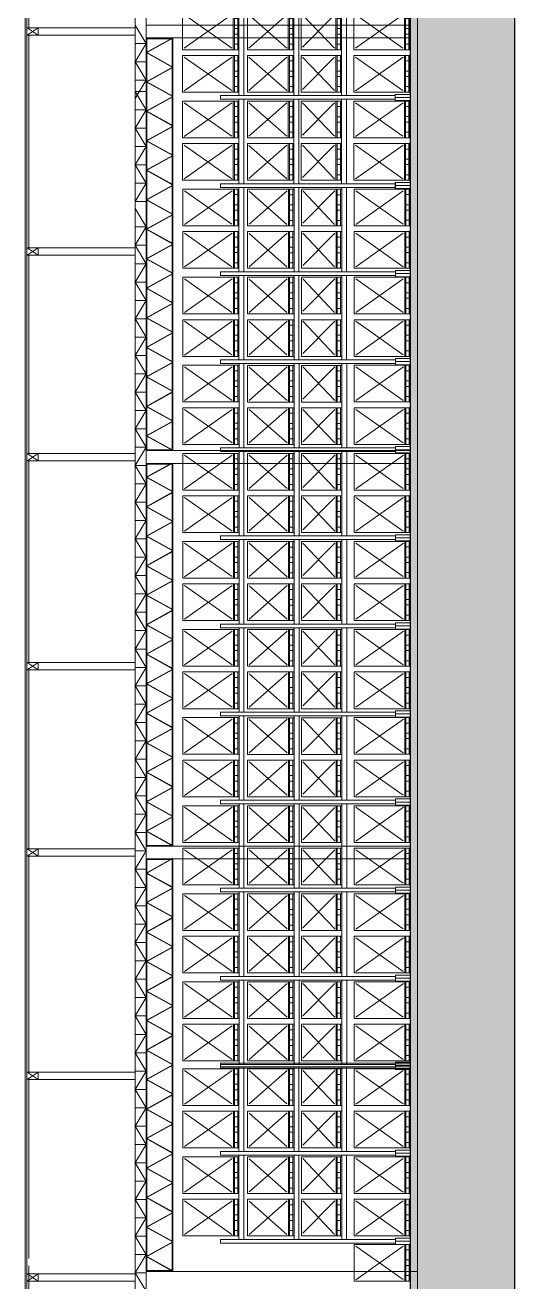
# Model space of a CAD drawing. Header units: millimetres. Extents: x 2828 to 3406, y 849 to 1266.
# Drawn here: x 3200.48 to 3213.84, y 1146.34 to 1180.58 of the extents above; entities that cross this region are included whole.
import ezdxf

# ---------------------------------------------------------------- set-up
doc = ezdxf.new("R2010")
doc.units = ezdxf.units.MM
for name, color, linetype, lineweight in [('0.05', 64, 'Continuous', 5), ('0.10', 161, 'Continuous', 9), ('0.30', 1, 'Continuous', 25), ('EQUIPAMIENTO', 4, 'Continuous', 15), ('hatch color', 26, 'Continuous', 13)]:
    doc.layers.add(name, color=color, linetype=linetype, lineweight=lineweight)
doc.layers.add('equipa auxiliar', color=7, linetype='Continuous', lineweight=13, true_color=0x878787)

# ---------------------------------------------------------------- blocks, each defined once
blk = doc.blocks.new('pack')
for p, q in [((1.078, 1.53), (0.078, 1.53)), ((0.078, 1.53), (0.078, 0)), ((0.115, 1.485), (1.033, 0.187)), ((1.033, 1.485), (0.119, 0.191)), ((1.078, 1.53), (1.078, 0)), ((1.078, 0.15), (0.078, 0.15)), ((1.078, 0.12), (0.078, 0.12)), ((1.078, 0.03), (0.078, 0.03)), ((1.078, 0), (0.078, 0)), ((0.228, 0.12), (0.228, 0.03)), ((0.504, 0.12), (0.504, 0.03)), ((0.654, 0.12), (0.654, 0.03)), ((0.928, 0.12), (0.928, 0.03))]:
    blk.add_line(p, q)
blk = doc.blocks.new('rack vista')
at = {"layer": 'EQUIPAMIENTO'}
for p, q in [((-324.499, 274.486), (-324.499, 279.254)), ((-324.499, 279.254), (-324.399, 279.254)), ((-324.399, 274.486), (-324.399, 279.254)), ((-322.099, 274.486), (-322.099, 279.254)), ((-322.099, 279.254), (-321.999, 279.254)), ((-321.999, 274.486), (-321.999, 279.254)), ((-322.099, 278.753), (-324.399, 278.753)), ((-322.099, 278.618), (-324.399, 278.618)), ((-323.305, 278.518), (-324.305, 278.518)), ((-324.305, 278.518), (-324.305, 277.253)), ((-323.355, 278.477), (-324.264, 277.445)), ((-324.262, 278.479), (-323.35, 277.441)), ((-323.305, 278.518), (-323.305, 277.253)), ((-322.15, 278.518), (-323.15, 278.518)), ((-323.15, 278.518), (-323.15, 277.253)), ((-322.199, 278.477), (-323.108, 277.445)), ((-323.106, 278.479), (-322.194, 277.441)), ((-322.15, 278.518), (-322.15, 277.253)), ((-323.305, 277.403), (-324.305, 277.403)), ((-322.15, 277.403), (-323.15, 277.403)), ((-322.099, 277.253), (-324.399, 277.253)), ((-322.099, 277.118), (-324.399, 277.118)), ((-323.305, 277.373), (-324.305, 277.373)), ((-323.305, 277.283), (-324.305, 277.283)), ((-323.305, 277.253), (-324.305, 277.253)), ((-323.305, 277.051), (-324.305, 277.051)), ((-324.305, 277.051), (-324.305, 275.953)), ((-324.305, 277.051), (-323.305, 277.051)), ((-324.155, 277.373), (-324.155, 277.283)), ((-323.88, 277.373), (-323.88, 277.283)), ((-323.73, 277.373), (-323.73, 277.283)), ((-323.455, 277.373), (-323.455, 277.283)), ((-323.305, 277.051), (-323.305, 275.953)), ((-322.15, 277.373), (-323.15, 277.373)), ((-322.15, 277.283), (-323.15, 277.283)), ((-322.15, 277.051), (-323.15, 277.051)), ((-323.15, 277.051), (-323.15, 275.953)), ((-323.15, 277.051), (-322.15, 277.051)), ((-322.146, 277.253), (-323.146, 277.253)), ((-323, 277.373), (-323, 277.283)), ((-322.724, 277.373), (-322.724, 277.283)), ((-322.574, 277.373), (-322.574, 277.283)), ((-322.3, 277.373), (-322.3, 277.283)), ((-322.15, 277.051), (-322.15, 275.953)), ((-323.35, 277.013), (-324.264, 276.145)), ((-324.231, 277.013), (-323.35, 276.141)), ((-322.194, 277.013), (-323.108, 276.145)), ((-323.075, 277.013), (-322.194, 276.141)), ((-323.305, 276.103), (-324.305, 276.103)), ((-323.305, 276.073), (-324.305, 276.073)), ((-324.155, 276.073), (-324.155, 275.983)), ((-323.88, 276.073), (-323.88, 275.983)), ((-323.73, 276.073), (-323.73, 275.983)), ((-323.455, 276.073), (-323.455, 275.983)), ((-322.15, 276.103), (-323.15, 276.103)), ((-322.15, 276.073), (-323.15, 276.073)), ((-323, 276.073), (-323, 275.983)), ((-322.724, 276.073), (-322.724, 275.983)), ((-322.574, 276.073), (-322.574, 275.983)), ((-322.3, 276.073), (-322.3, 275.983)), ((-322.099, 275.953), (-324.399, 275.953)), ((-322.099, 275.818), (-324.399, 275.818)), ((-323.305, 275.983), (-324.305, 275.983)), ((-323.305, 275.953), (-324.305, 275.953)), ((-322.15, 275.983), (-323.15, 275.983)), ((-322.15, 275.953), (-323.15, 275.953)), ((-324.534, 274.486), (-324.534, 274.086)), ((-324.534, 274.486), (-324.365, 274.486)), ((-324.449, 274.086), (-324.449, 274.486)), ((-324.365, 274.486), (-324.365, 274.086)), ((-322.134, 274.486), (-322.134, 274.086)), ((-321.965, 274.486), (-322.134, 274.486)), ((-322.049, 274.086), (-322.049, 274.486)), ((-321.965, 274.486), (-321.965, 274.086))]:
    blk.add_line(p, q, dxfattribs=at)
for p in [(-324.383, 278.753), (-323.226, 278.753), (-324.383, 274.086), (-323.226, 274.086)]:
    blk.add_blockref('pack', p, dxfattribs=at)
blk = doc.blocks.new('palets')
at = {"layer": 'equipa auxiliar'}
for p, q in [((-294.953, 287.364), (-295.953, 287.364)), ((-295.953, 287.364), (-295.953, 285.834)), ((-295.915, 287.32), (-294.997, 286.022)), ((-294.997, 287.32), (-295.911, 286.025)), ((-294.953, 287.364), (-294.953, 285.834)), ((-294.953, 285.984), (-295.953, 285.984)), ((-294.953, 285.954), (-295.953, 285.954)), ((-295.803, 285.954), (-295.803, 285.864)), ((-295.527, 285.954), (-295.527, 285.864)), ((-295.377, 285.954), (-295.377, 285.864)), ((-295.103, 285.954), (-295.103, 285.864)), ((-294.953, 285.864), (-295.953, 285.864)), ((-294.953, 285.834), (-295.953, 285.834))]:
    blk.add_line(p, q, dxfattribs=at)

msp = doc.modelspace()

# ---------------------------------------------------------------- hatches: boundary and pattern name
at = {"layer": 'hatch color', "true_color": 0x696969}
h = msp.add_hatch(dxfattribs=at)
h.set_pattern_fill('EARTH', color=251, scale=0.07, angle=315, style=0)
h.set_pattern_definition([(45, (2696.8556, 1340.46823), (9e-16, 0.62861793), [0.4445, -0.4445]), (45, (2696.73773, 1340.5861), (9e-16, 0.62861793), [0.4445, -0.4445]), (45, (2696.61986, 1340.70396), (9e-16, 0.62861793), [0.4445, -0.4445]), (135, (2696.61986, 1340.78254), (-0.62861793, 9e-16), [0.4445, -0.4445]), (135, (2696.73773, 1340.9004), (-0.62861793, 9e-16), [0.4445, -0.4445]), (135, (2696.8556, 1341.01827), (-0.62861793, 9e-16), [0.4445, -0.4445])])
h.paths.add_polyline_path([(3211.186, 1050.39), (3213.837, 1050.39), (3213.837, 1266.01), (3210.986, 1266.01), (3210.986, 1086.403), (3211.186, 1086.403)])

# ---------------------------------------------------------------- linework, layer by layer
at = {"layer": '0.05'}
for p, q in [((3200.483, 1236.25), (3200.483, 1086.658, 101.167)), ((3200.483, 1236.25), (3200.483, 1086.658, 101.167)), ((3200.533, 1236.25, -101.167), (3200.533, 1086.658, 101.167)), ((3200.533, 1236.25, -101.167), (3200.533, 1086.658, 101.167)), ((3200.836, 1180.307, 105.784), (3200.535, 1180.508, 105.784)), ((3200.836, 1180.307, 105.784), (3200.535, 1180.508, 105.784)), ((3200.535, 1180.308, 105.784), (3200.836, 1180.507, 105.784)), ((3200.535, 1180.308, 105.784), (3200.836, 1180.507, 105.784)), ((3200.535, 1174.312), (3200.836, 1174.512)), ((3200.836, 1174.312), (3200.535, 1174.512)), ((3200.535, 1174.312), (3200.836, 1174.512)), ((3200.836, 1174.312), (3200.535, 1174.512)), ((3200.836, 1168.71, 101.167), (3200.535, 1168.911, 101.167)), ((3200.836, 1168.71, 101.167), (3200.535, 1168.911, 101.167)), ((3200.535, 1168.711, 101.167), (3200.836, 1168.91, 101.167)), ((3200.535, 1168.711, 101.167), (3200.836, 1168.91, 101.167)), ((3200.535, 1163.014, 103.475), (3200.836, 1163.214, 103.475)), ((3200.836, 1163.014, 103.475), (3200.535, 1163.214, 103.475)), ((3200.535, 1163.014, 103.475), (3200.836, 1163.214, 103.475)), ((3200.836, 1163.014, 103.475), (3200.535, 1163.214, 103.475)), ((3200.535, 1157.938, 103.475), (3200.836, 1158.138, 103.475)), ((3200.836, 1157.938, 103.475), (3200.535, 1158.138, 103.475)), ((3200.535, 1157.938, 103.475), (3200.836, 1158.138, 103.475)), ((3200.836, 1157.938, 103.475), (3200.535, 1158.138, 103.475)), ((3200.535, 1151.854, 101.167), (3200.836, 1152.054, 101.167)), ((3200.836, 1151.854, 101.167), (3200.535, 1152.054, 101.167)), ((3200.535, 1151.854, 101.167), (3200.836, 1152.054, 101.167)), ((3200.836, 1151.854, 101.167), (3200.535, 1152.054, 101.167)), ((3200.535, 1146.359), (3200.836, 1146.559)), ((3200.836, 1146.359), (3200.535, 1146.559)), ((3200.535, 1146.359), (3200.836, 1146.559)), ((3200.836, 1146.359), (3200.535, 1146.559))]:
    msp.add_line(p, q, dxfattribs=at)
at = {"layer": '0.05', "color": 8, "true_color": 0x7d7d7d}
for p, q in [((3200.836, 1180.507, 105.784), (3203.481, 1180.507, 105.784)), ((3200.836, 1180.507, 105.784), (3203.481, 1180.507, 105.784)), ((3200.836, 1180.307, 105.784), (3203.481, 1180.307, 105.784)), ((3200.836, 1180.307, 105.784), (3203.481, 1180.307, 105.784)), ((3200.836, 1174.512), (3203.481, 1174.512)), ((3200.836, 1174.512), (3203.481, 1174.512)), ((3200.836, 1174.312), (3203.481, 1174.312)), ((3200.836, 1174.312), (3203.481, 1174.312)), ((3200.836, 1168.91, 101.167), (3203.481, 1168.91, 101.167)), ((3200.836, 1168.91, 101.167), (3203.481, 1168.91, 101.167)), ((3200.836, 1168.71, 101.167), (3203.481, 1168.71, 101.167)), ((3200.836, 1168.71, 101.167), (3203.481, 1168.71, 101.167)), ((3200.836, 1163.214, 103.475), (3203.481, 1163.214, 103.475)), ((3200.836, 1163.214, 103.475), (3203.481, 1163.214, 103.475)), ((3200.836, 1163.014, 103.475), (3203.481, 1163.014, 103.475)), ((3200.836, 1163.014, 103.475), (3203.481, 1163.014, 103.475)), ((3200.836, 1158.138, 103.475), (3203.481, 1158.138, 103.475)), ((3200.836, 1158.138, 103.475), (3203.481, 1158.138, 103.475)), ((3200.836, 1157.938, 103.475), (3203.481, 1157.938, 103.475)), ((3200.836, 1157.938, 103.475), (3203.481, 1157.938, 103.475)), ((3200.836, 1152.054, 101.167), (3203.481, 1152.054, 101.167)), ((3200.836, 1152.054, 101.167), (3203.481, 1152.054, 101.167)), ((3200.836, 1151.854, 101.167), (3203.481, 1151.854, 101.167)), ((3200.836, 1151.854, 101.167), (3203.481, 1151.854, 101.167)), ((3200.836, 1146.559), (3203.481, 1146.559)), ((3200.836, 1146.559), (3203.481, 1146.559)), ((3203.783, 1146.623), (3211.183, 1146.623)), ((3203.783, 1146.623), (3211.183, 1146.623)), ((3200.836, 1146.359), (3203.481, 1146.359)), ((3200.836, 1146.359), (3203.481, 1146.359))]:
    msp.add_line(p, q, dxfattribs=at)
for points, elevation in [([(3203.783, 1180.232), (3203.783, 1180.582), (3210.983, 1180.582), (3210.983, 1180.232), (3203.783, 1180.232)], 101.167), ([(3203.783, 1180.232), (3203.783, 1180.582), (3210.983, 1180.582), (3210.983, 1180.232), (3203.783, 1180.232)], 101.167), ([(3203.783, 1157.862), (3203.783, 1158.212), (3210.983, 1158.212), (3210.983, 1157.862), (3203.783, 1157.862)], 98.858), ([(3203.783, 1157.862), (3203.783, 1158.212), (3210.983, 1158.212), (3210.983, 1157.862), (3203.783, 1157.862)], 98.858)]:
    msp.add_lwpolyline(points, dxfattribs=dict(at, elevation=elevation))
msp.add_lwpolyline([(3203.783, 1168.637), (3203.783, 1168.987), (3210.983, 1168.987), (3210.983, 1168.637), (3203.783, 1168.637)], dxfattribs=at)
msp.add_lwpolyline([(3203.783, 1168.637), (3203.783, 1168.987), (3210.983, 1168.987), (3210.983, 1168.637), (3203.783, 1168.637)], dxfattribs=at)
at = {"layer": '0.10', "color": 251, "true_color": 0x696969}
for p, q in [((3203.481, 1236.13, -101.167), (3203.481, 1086.658, 101.167)), ((3203.481, 1236.13, -101.167), (3203.481, 1086.658, 101.167)), ((3203.783, 1236.13, -101.167), (3203.783, 1086.658, 101.167)), ((3203.783, 1236.13, -101.167), (3203.783, 1086.658, 101.167)), ((3211.183, 1230.619, 101.167), (3211.183, 1070.121, 101.167)), ((3211.183, 1230.619, 101.167), (3211.183, 1070.121, 101.167))]:
    msp.add_line(p, q, dxfattribs=at)
at = {"layer": '0.10'}
for p, q in [((3200.586, 1180.507, 101.167), (3200.586, 1185.481, 101.167)), ((3200.586, 1180.507, 101.167), (3200.586, 1185.481, 101.167)), ((3203.783, 1180.082, 101.167), (3203.481, 1180.582, 101.167)), ((3203.783, 1180.082, 101.167), (3203.481, 1180.582, 101.167)), ((3200.586, 1174.512), (3200.586, 1180.307, 101.167)), ((3200.586, 1174.512), (3200.586, 1180.307, 101.167)), ((3203.481, 1180.082, 101.167), (3203.783, 1180.082, 101.167)), ((3203.481, 1179.582, 101.167), (3203.783, 1180.082, 101.167)), ((3203.481, 1180.082, 101.167), (3203.783, 1180.082, 101.167)), ((3203.481, 1179.582, 101.167), (3203.783, 1180.082, 101.167)), ((3203.481, 1179.582, 101.167), (3203.783, 1179.582, 101.167)), ((3203.783, 1179.082, 101.167), (3203.481, 1179.582, 101.167)), ((3203.481, 1179.582, 101.167), (3203.783, 1179.582, 101.167)), ((3203.783, 1179.082, 101.167), (3203.481, 1179.582, 101.167)), ((3203.481, 1179.082, 101.167), (3203.783, 1179.082, 101.167)), ((3203.481, 1178.582, 101.167), (3203.783, 1179.082, 101.167)), ((3203.481, 1179.082, 101.167), (3203.783, 1179.082, 101.167)), ((3203.481, 1178.582, 101.167), (3203.783, 1179.082, 101.167)), ((3203.481, 1178.776, 101.167), (3203.783, 1178.776, 101.167)), ((3203.783, 1178.276, 101.167), (3203.481, 1178.776, 101.167)), ((3203.481, 1178.776, 101.167), (3203.783, 1178.776, 101.167)), ((3203.783, 1178.276, 101.167), (3203.481, 1178.776, 101.167)), ((3203.481, 1178.276, 101.167), (3203.783, 1178.276, 101.167)), ((3203.481, 1177.776, 101.167), (3203.783, 1178.276, 101.167)), ((3203.481, 1178.276, 101.167), (3203.783, 1178.276, 101.167)), ((3203.481, 1177.776, 101.167), (3203.783, 1178.276, 101.167)), ((3203.481, 1177.776, 101.167), (3203.783, 1177.776, 101.167)), ((3203.783, 1177.276, 101.167), (3203.481, 1177.776, 101.167)), ((3203.481, 1177.776, 101.167), (3203.783, 1177.776, 101.167)), ((3203.783, 1177.276, 101.167), (3203.481, 1177.776, 101.167)), ((3203.481, 1177.276, 101.167), (3203.783, 1177.276, 101.167)), ((3203.481, 1176.776, 101.167), (3203.783, 1177.276, 101.167)), ((3203.481, 1177.276, 101.167), (3203.783, 1177.276, 101.167)), ((3203.481, 1176.776, 101.167), (3203.783, 1177.276, 101.167)), ((3203.481, 1176.776, 101.167), (3203.783, 1176.776, 101.167)), ((3203.783, 1176.276, 101.167), (3203.481, 1176.776, 101.167)), ((3203.481, 1176.776, 101.167), (3203.783, 1176.776, 101.167)), ((3203.783, 1176.276, 101.167), (3203.481, 1176.776, 101.167)), ((3203.481, 1176.276, 101.167), (3203.783, 1176.276, 101.167)), ((3203.481, 1175.776, 101.167), (3203.783, 1176.276, 101.167)), ((3203.481, 1176.276, 101.167), (3203.783, 1176.276, 101.167)), ((3203.481, 1175.776, 101.167), (3203.783, 1176.276, 101.167)), ((3203.481, 1175.776, 101.167), (3203.783, 1175.776, 101.167)), ((3203.481, 1175.776, 101.167), (3203.783, 1175.776, 101.167)), ((3203.783, 1175.082, 101.167), (3203.481, 1175.582, 101.167)), ((3203.783, 1175.082, 101.167), (3203.481, 1175.582, 101.167)), ((3203.481, 1175.082, 101.167), (3203.783, 1175.082, 101.167)), ((3203.481, 1174.582, 101.167), (3203.783, 1175.082, 101.167)), ((3203.481, 1175.082, 101.167), (3203.783, 1175.082, 101.167)), ((3203.481, 1174.582, 101.167), (3203.783, 1175.082, 101.167)), ((3200.586, 1168.91, 101.167), (3200.586, 1174.312)), ((3200.586, 1168.91, 101.167), (3200.586, 1174.312)), ((3203.481, 1174.582, 101.167), (3203.783, 1174.582, 101.167)), ((3203.783, 1174.082, 101.167), (3203.481, 1174.582, 101.167)), ((3203.481, 1174.582, 101.167), (3203.783, 1174.582, 101.167)), ((3203.783, 1174.082, 101.167), (3203.481, 1174.582, 101.167)), ((3203.481, 1174.082, 101.167), (3203.783, 1174.082, 101.167)), ((3203.481, 1173.582, 101.167), (3203.783, 1174.082, 101.167)), ((3203.481, 1174.082, 101.167), (3203.783, 1174.082, 101.167)), ((3203.481, 1173.582, 101.167), (3203.783, 1174.082, 101.167)), ((3203.481, 1173.582, 101.167), (3203.783, 1173.582, 101.167)), ((3203.783, 1173.082, 101.167), (3203.481, 1173.582, 101.167)), ((3203.481, 1173.582, 101.167), (3203.783, 1173.582, 101.167)), ((3203.783, 1173.082, 101.167), (3203.481, 1173.582, 101.167)), ((3203.481, 1173.082, 101.167), (3203.783, 1173.082, 101.167)), ((3203.481, 1172.582, 101.167), (3203.783, 1173.082, 101.167)), ((3203.481, 1173.082, 101.167), (3203.783, 1173.082, 101.167)), ((3203.481, 1172.582, 101.167), (3203.783, 1173.082, 101.167)), ((3203.481, 1172.582, 101.167), (3203.783, 1172.582, 101.167)), ((3203.783, 1172.082, 101.167), (3203.481, 1172.582, 101.167)), ((3203.481, 1172.582, 101.167), (3203.783, 1172.582, 101.167)), ((3203.783, 1172.082, 101.167), (3203.481, 1172.582, 101.167)), ((3203.481, 1172.082, 101.167), (3203.783, 1172.082, 101.167)), ((3203.481, 1171.582, 101.167), (3203.783, 1172.082, 101.167)), ((3203.481, 1172.082, 101.167), (3203.783, 1172.082, 101.167)), ((3203.481, 1171.582, 101.167), (3203.783, 1172.082, 101.167)), ((3203.481, 1171.582, 101.167), (3203.783, 1171.582, 101.167)), ((3203.783, 1171.082, 101.167), (3203.481, 1171.582, 101.167)), ((3203.481, 1171.582, 101.167), (3203.783, 1171.582, 101.167)), ((3203.783, 1171.082, 101.167), (3203.481, 1171.582, 101.167)), ((3203.481, 1171.082, 101.167), (3203.783, 1171.082, 101.167)), ((3203.481, 1170.582, 101.167), (3203.783, 1171.082, 101.167)), ((3203.481, 1171.082, 101.167), (3203.783, 1171.082, 101.167)), ((3203.481, 1170.582, 101.167), (3203.783, 1171.082, 101.167)), ((3203.481, 1170.582, 101.167), (3203.783, 1170.582, 101.167)), ((3203.783, 1170.082, 101.167), (3203.481, 1170.582, 101.167)), ((3203.481, 1170.582, 101.167), (3203.783, 1170.582, 101.167)), ((3203.783, 1170.082, 101.167), (3203.481, 1170.582, 101.167)), ((3203.481, 1170.082, 101.167), (3203.783, 1170.082, 101.167)), ((3203.481, 1169.582, 101.167), (3203.783, 1170.082, 101.167)), ((3203.481, 1170.082, 101.167), (3203.783, 1170.082, 101.167)), ((3203.481, 1169.582, 101.167), (3203.783, 1170.082, 101.167)), ((3203.481, 1169.582, 101.167), (3203.783, 1169.582, 101.167)), ((3203.783, 1169.082, 101.167), (3203.481, 1169.582, 101.167)), ((3203.481, 1169.582, 101.167), (3203.783, 1169.582, 101.167)), ((3203.783, 1169.082, 101.167), (3203.481, 1169.582, 101.167)), ((3203.481, 1169.082, 101.167), (3203.783, 1169.082, 101.167)), ((3203.481, 1168.582, 101.167), (3203.783, 1169.082, 101.167)), ((3203.481, 1169.082, 101.167), (3203.783, 1169.082, 101.167)), ((3203.481, 1168.582, 101.167), (3203.783, 1169.082, 101.167)), ((3200.586, 1163.214, 101.167), (3200.586, 1168.71, 101.167)), ((3200.586, 1163.214, 101.167), (3200.586, 1168.71, 101.167)), ((3203.481, 1168.582, 101.167), (3203.783, 1168.582, 101.167)), ((3203.783, 1168.082, 101.167), (3203.481, 1168.582, 101.167)), ((3203.481, 1168.582, 101.167), (3203.783, 1168.582, 101.167)), ((3203.783, 1168.082, 101.167), (3203.481, 1168.582, 101.167)), ((3203.481, 1168.082, 101.167), (3203.783, 1168.082, 101.167)), ((3203.481, 1167.582, 101.167), (3203.783, 1168.082, 101.167)), ((3203.481, 1168.082, 101.167), (3203.783, 1168.082, 101.167)), ((3203.481, 1167.582, 101.167), (3203.783, 1168.082, 101.167)), ((3203.481, 1167.582, 101.167), (3203.783, 1167.582, 101.167)), ((3203.783, 1167.082, 101.167), (3203.481, 1167.582, 101.167)), ((3203.481, 1167.582, 101.167), (3203.783, 1167.582, 101.167)), ((3203.783, 1167.082, 101.167), (3203.481, 1167.582, 101.167)), ((3203.481, 1167.082, 101.167), (3203.783, 1167.082, 101.167)), ((3203.481, 1166.582, 101.167), (3203.783, 1167.082, 101.167)), ((3203.481, 1167.082, 101.167), (3203.783, 1167.082, 101.167)), ((3203.481, 1166.582, 101.167), (3203.783, 1167.082, 101.167)), ((3203.481, 1166.582, 101.167), (3203.783, 1166.582, 101.167)), ((3203.783, 1166.082, 101.167), (3203.481, 1166.582, 101.167)), ((3203.481, 1166.582, 101.167), (3203.783, 1166.582, 101.167)), ((3203.783, 1166.082, 101.167), (3203.481, 1166.582, 101.167)), ((3203.481, 1166.082, 101.167), (3203.783, 1166.082, 101.167)), ((3203.481, 1165.582, 101.167), (3203.783, 1166.082, 101.167)), ((3203.481, 1166.082, 101.167), (3203.783, 1166.082, 101.167)), ((3203.481, 1165.582, 101.167), (3203.783, 1166.082, 101.167)), ((3203.481, 1165.582, 101.167), (3203.783, 1165.582, 101.167)), ((3203.783, 1165.082, 101.167), (3203.481, 1165.582, 101.167)), ((3203.481, 1165.582, 101.167), (3203.783, 1165.582, 101.167)), ((3203.783, 1165.082, 101.167), (3203.481, 1165.582, 101.167)), ((3203.481, 1165.082, 101.167), (3203.783, 1165.082, 101.167)), ((3203.481, 1164.582, 101.167), (3203.783, 1165.082, 101.167)), ((3203.481, 1165.082, 101.167), (3203.783, 1165.082, 101.167)), ((3203.481, 1164.582, 101.167), (3203.783, 1165.082, 101.167)), ((3203.481, 1164.582, 101.167), (3203.783, 1164.582, 101.167)), ((3203.783, 1164.082, 101.167), (3203.481, 1164.582, 101.167)), ((3203.481, 1164.582, 101.167), (3203.783, 1164.582, 101.167)), ((3203.783, 1164.082, 101.167), (3203.481, 1164.582, 101.167)), ((3203.481, 1164.082, 101.167), (3203.783, 1164.082, 101.167)), ((3203.481, 1163.582, 101.167), (3203.783, 1164.082, 101.167)), ((3203.481, 1164.082, 101.167), (3203.783, 1164.082, 101.167)), ((3203.481, 1163.582, 101.167), (3203.783, 1164.082, 101.167)), ((3203.481, 1163.582, 101.167), (3203.783, 1163.582, 101.167)), ((3203.783, 1163.082, 101.167), (3203.481, 1163.582, 101.167)), ((3203.481, 1163.582, 101.167), (3203.783, 1163.582, 101.167)), ((3203.783, 1163.082, 101.167), (3203.481, 1163.582, 101.167)), ((3200.586, 1158.137, 101.167), (3200.586, 1163.014, 101.167)), ((3200.586, 1158.137, 101.167), (3200.586, 1163.014, 101.167)), ((3203.481, 1163.082, 101.167), (3203.783, 1163.082, 101.167)), ((3203.481, 1162.582, 101.167), (3203.783, 1163.082, 101.167)), ((3203.481, 1163.082, 101.167), (3203.783, 1163.082, 101.167)), ((3203.481, 1162.582, 101.167), (3203.783, 1163.082, 101.167)), ((3203.481, 1162.582, 101.167), (3203.783, 1162.582, 101.167)), ((3203.783, 1162.082, 101.167), (3203.481, 1162.582, 101.167)), ((3203.481, 1162.582, 101.167), (3203.783, 1162.582, 101.167)), ((3203.783, 1162.082, 101.167), (3203.481, 1162.582, 101.167)), ((3203.481, 1162.082, 101.167), (3203.783, 1162.082, 101.167)), ((3203.481, 1161.582, 101.167), (3203.783, 1162.082, 101.167)), ((3203.481, 1162.082, 101.167), (3203.783, 1162.082, 101.167)), ((3203.481, 1161.582, 101.167), (3203.783, 1162.082, 101.167)), ((3203.481, 1161.582, 101.167), (3203.783, 1161.582, 101.167)), ((3203.783, 1161.082, 101.167), (3203.481, 1161.582, 101.167)), ((3203.481, 1161.582, 101.167), (3203.783, 1161.582, 101.167)), ((3203.783, 1161.082, 101.167), (3203.481, 1161.582, 101.167)), ((3203.481, 1161.082, 101.167), (3203.783, 1161.082, 101.167)), ((3203.481, 1160.582, 101.167), (3203.783, 1161.082, 101.167)), ((3203.481, 1161.082, 101.167), (3203.783, 1161.082, 101.167)), ((3203.481, 1160.582, 101.167), (3203.783, 1161.082, 101.167)), ((3203.481, 1160.582, 101.167), (3203.783, 1160.582, 101.167)), ((3203.783, 1160.082, 101.167), (3203.481, 1160.582, 101.167)), ((3203.481, 1160.582, 101.167), (3203.783, 1160.582, 101.167)), ((3203.783, 1160.082, 101.167), (3203.481, 1160.582, 101.167)), ((3203.481, 1160.082, 101.167), (3203.783, 1160.082, 101.167)), ((3203.481, 1159.582, 101.167), (3203.783, 1160.082, 101.167)), ((3203.481, 1160.082, 101.167), (3203.783, 1160.082, 101.167)), ((3203.481, 1159.582, 101.167), (3203.783, 1160.082, 101.167)), ((3203.481, 1159.582, 101.167), (3203.783, 1159.582, 101.167)), ((3203.783, 1159.082, 101.167), (3203.481, 1159.582, 101.167)), ((3203.481, 1159.582, 101.167), (3203.783, 1159.582, 101.167)), ((3203.783, 1159.082, 101.167), (3203.481, 1159.582, 101.167)), ((3203.481, 1159.082, 101.167), (3203.783, 1159.082, 101.167)), ((3203.481, 1158.582, 101.167), (3203.783, 1159.082, 101.167)), ((3203.481, 1159.082, 101.167), (3203.783, 1159.082, 101.167)), ((3203.481, 1158.582, 101.167), (3203.783, 1159.082, 101.167)), ((3203.481, 1158.582, 101.167), (3203.783, 1158.582, 101.167)), ((3203.783, 1158.082, 101.167), (3203.481, 1158.582, 101.167)), ((3203.481, 1158.582, 101.167), (3203.783, 1158.582, 101.167)), ((3203.783, 1158.082, 101.167), (3203.481, 1158.582, 101.167)), ((3200.586, 1152.054, 101.167), (3200.586, 1157.938, 101.167)), ((3200.586, 1152.054, 101.167), (3200.586, 1157.938, 101.167)), ((3203.481, 1157.582, 101.167), (3203.783, 1158.082, 101.167)), ((3203.481, 1158.082, 101.167), (3203.783, 1158.082, 101.167)), ((3203.481, 1157.582, 101.167), (3203.783, 1158.082, 101.167)), ((3203.481, 1158.082, 101.167), (3203.783, 1158.082, 101.167)), ((3203.481, 1157.582, 101.167), (3203.783, 1157.582, 101.167)), ((3203.783, 1157.082, 101.167), (3203.481, 1157.582, 101.167)), ((3203.481, 1157.582, 101.167), (3203.783, 1157.582, 101.167)), ((3203.783, 1157.082, 101.167), (3203.481, 1157.582, 101.167)), ((3203.481, 1157.082, 101.167), (3203.783, 1157.082, 101.167)), ((3203.481, 1156.582, 101.167), (3203.783, 1157.082, 101.167)), ((3203.481, 1157.082, 101.167), (3203.783, 1157.082, 101.167)), ((3203.481, 1156.582, 101.167), (3203.783, 1157.082, 101.167)), ((3203.481, 1156.582, 101.167), (3203.783, 1156.582, 101.167)), ((3203.783, 1156.082, 101.167), (3203.481, 1156.582, 101.167)), ((3203.481, 1156.582, 101.167), (3203.783, 1156.582, 101.167)), ((3203.783, 1156.082, 101.167), (3203.481, 1156.582, 101.167)), ((3203.481, 1156.082, 101.167), (3203.783, 1156.082, 101.167)), ((3203.481, 1155.582, 101.167), (3203.783, 1156.082, 101.167)), ((3203.481, 1156.082, 101.167), (3203.783, 1156.082, 101.167)), ((3203.481, 1155.582, 101.167), (3203.783, 1156.082, 101.167)), ((3203.481, 1155.582, 101.167), (3203.783, 1155.582, 101.167)), ((3203.783, 1155.082, 101.167), (3203.481, 1155.582, 101.167)), ((3203.481, 1155.582, 101.167), (3203.783, 1155.582, 101.167)), ((3203.783, 1155.082, 101.167), (3203.481, 1155.582, 101.167)), ((3203.481, 1155.082, 101.167), (3203.783, 1155.082, 101.167)), ((3203.481, 1154.582, 101.167), (3203.783, 1155.082, 101.167)), ((3203.481, 1155.082, 101.167), (3203.783, 1155.082, 101.167)), ((3203.481, 1154.582, 101.167), (3203.783, 1155.082, 101.167)), ((3203.481, 1154.582, 101.167), (3203.783, 1154.582, 101.167)), ((3203.783, 1154.082, 101.167), (3203.481, 1154.582, 101.167)), ((3203.481, 1154.582, 101.167), (3203.783, 1154.582, 101.167)), ((3203.783, 1154.082, 101.167), (3203.481, 1154.582, 101.167)), ((3203.481, 1154.082, 101.167), (3203.783, 1154.082, 101.167)), ((3203.481, 1153.582, 101.167), (3203.783, 1154.082, 101.167)), ((3203.481, 1154.082, 101.167), (3203.783, 1154.082, 101.167)), ((3203.481, 1153.582, 101.167), (3203.783, 1154.082, 101.167)), ((3203.481, 1153.582, 101.167), (3203.783, 1153.582, 101.167)), ((3203.783, 1153.082, 101.167), (3203.481, 1153.582, 101.167)), ((3203.481, 1153.582, 101.167), (3203.783, 1153.582, 101.167)), ((3203.783, 1153.082, 101.167), (3203.481, 1153.582, 101.167)), ((3203.481, 1153.082, 101.167), (3203.783, 1153.082, 101.167)), ((3203.481, 1152.582, 101.167), (3203.783, 1153.082, 101.167)), ((3203.481, 1153.082, 101.167), (3203.783, 1153.082, 101.167)), ((3203.481, 1152.582, 101.167), (3203.783, 1153.082, 101.167)), ((3203.481, 1152.582, 101.167), (3203.783, 1152.582, 101.167)), ((3203.783, 1152.082, 101.167), (3203.481, 1152.582, 101.167)), ((3203.481, 1152.582, 101.167), (3203.783, 1152.582, 101.167)), ((3203.783, 1152.082, 101.167), (3203.481, 1152.582, 101.167)), ((3203.481, 1152.082, 101.167), (3203.783, 1152.082, 101.167)), ((3203.481, 1151.582, 101.167), (3203.783, 1152.082, 101.167)), ((3203.481, 1152.082, 101.167), (3203.783, 1152.082, 101.167)), ((3203.481, 1151.582, 101.167), (3203.783, 1152.082, 101.167)), ((3200.586, 1146.978, 101.167), (3200.586, 1151.854, 101.167)), ((3200.586, 1146.978, 101.167), (3200.586, 1151.854, 101.167)), ((3203.481, 1151.582, 101.167), (3203.783, 1151.582, 101.167)), ((3203.783, 1151.082, 101.167), (3203.481, 1151.582, 101.167)), ((3203.481, 1151.582, 101.167), (3203.783, 1151.582, 101.167)), ((3203.783, 1151.082, 101.167), (3203.481, 1151.582, 101.167)), ((3203.481, 1151.082, 101.167), (3203.783, 1151.082, 101.167)), ((3203.481, 1150.582, 101.167), (3203.783, 1151.082, 101.167)), ((3203.481, 1151.082, 101.167), (3203.783, 1151.082, 101.167)), ((3203.481, 1150.582, 101.167), (3203.783, 1151.082, 101.167)), ((3203.481, 1150.582, 101.167), (3203.783, 1150.582, 101.167)), ((3203.783, 1150.082, 101.167), (3203.481, 1150.582, 101.167)), ((3203.481, 1150.582, 101.167), (3203.783, 1150.582, 101.167)), ((3203.783, 1150.082, 101.167), (3203.481, 1150.582, 101.167)), ((3203.481, 1150.082, 101.167), (3203.783, 1150.082, 101.167)), ((3203.481, 1149.582, 101.167), (3203.783, 1150.082, 101.167)), ((3203.481, 1150.082, 101.167), (3203.783, 1150.082, 101.167)), ((3203.481, 1149.582, 101.167), (3203.783, 1150.082, 101.167)), ((3203.481, 1149.582, 101.167), (3203.783, 1149.582, 101.167)), ((3203.783, 1149.082, 101.167), (3203.481, 1149.582, 101.167)), ((3203.481, 1149.582, 101.167), (3203.783, 1149.582, 101.167)), ((3203.783, 1149.082, 101.167), (3203.481, 1149.582, 101.167)), ((3203.481, 1149.082, 101.167), (3203.783, 1149.082, 101.167)), ((3203.481, 1148.582, 101.167), (3203.783, 1149.082, 101.167)), ((3203.481, 1149.082, 101.167), (3203.783, 1149.082, 101.167)), ((3203.481, 1148.582, 101.167), (3203.783, 1149.082, 101.167)), ((3203.481, 1148.582, 101.167), (3203.783, 1148.582, 101.167)), ((3203.783, 1148.082, 101.167), (3203.481, 1148.582, 101.167)), ((3203.481, 1148.582, 101.167), (3203.783, 1148.582, 101.167)), ((3203.783, 1148.082, 101.167), (3203.481, 1148.582, 101.167)), ((3203.481, 1148.082, 101.167), (3203.783, 1148.082, 101.167)), ((3203.481, 1147.582, 101.167), (3203.783, 1148.082, 101.167)), ((3203.481, 1148.082, 101.167), (3203.783, 1148.082, 101.167)), ((3203.481, 1147.582, 101.167), (3203.783, 1148.082, 101.167)), ((3203.481, 1147.582, 101.167), (3203.783, 1147.582, 101.167)), ((3203.783, 1147.082, 101.167), (3203.481, 1147.582, 101.167)), ((3203.481, 1147.582, 101.167), (3203.783, 1147.582, 101.167)), ((3203.783, 1147.082, 101.167), (3203.481, 1147.582, 101.167)), ((3203.481, 1147.082, 101.167), (3203.783, 1147.082, 101.167)), ((3203.481, 1146.582, 101.167), (3203.783, 1147.082, 101.167)), ((3203.481, 1147.082, 101.167), (3203.783, 1147.082, 101.167)), ((3203.481, 1146.582, 101.167), (3203.783, 1147.082, 101.167)), ((3200.586, 1142.079, 101.167), (3200.586, 1146.778, 101.167)), ((3200.586, 1142.079, 101.167), (3200.586, 1146.778, 101.167)), ((3203.481, 1146.582, 101.167), (3203.783, 1146.582, 101.167)), ((3203.783, 1146.082, 101.167), (3203.481, 1146.582, 101.167)), ((3203.481, 1146.582, 101.167), (3203.783, 1146.582, 101.167)), ((3203.783, 1146.082, 101.167), (3203.481, 1146.582, 101.167))]:
    msp.add_line(p, q, dxfattribs=at)
for points, elevation in [([(3200.533, 1180.307), (3200.533, 1180.507), (3200.836, 1180.507), (3200.836, 1180.307), (3200.535, 1180.307)], 105.784), ([(3200.533, 1180.307), (3200.533, 1180.507), (3200.836, 1180.507), (3200.836, 1180.307), (3200.535, 1180.307)], 105.784), ([(3200.533, 1168.71), (3200.533, 1168.91), (3200.836, 1168.91), (3200.836, 1168.71), (3200.535, 1168.71)], 101.167), ([(3200.533, 1168.71), (3200.533, 1168.91), (3200.836, 1168.91), (3200.836, 1168.71), (3200.535, 1168.71)], 101.167), ([(3203.783, 1168.637), (3204.513, 1168.637), (3204.513, 1158.212), (3203.783, 1158.212), (3203.783, 1167.862)], 98.858), ([(3203.783, 1168.637), (3204.513, 1168.637), (3204.513, 1158.212), (3203.783, 1158.212), (3203.783, 1167.862)], 98.858), ([(3204.513, 1167.862), (3203.783, 1168.264), (3204.432, 1168.621)], 98.858), ([(3204.513, 1167.862), (3203.783, 1168.264), (3204.432, 1168.621)], 98.858), ([(3204.513, 1167.873), (3203.804, 1168.264), (3204.452, 1168.621)], 98.858), ([(3204.513, 1167.873), (3203.804, 1168.264), (3204.452, 1168.621)], 98.858), ([(3204.513, 1167.058), (3203.783, 1167.46), (3204.513, 1167.862)], 98.858), ([(3204.513, 1167.058), (3203.783, 1167.46), (3204.513, 1167.862)], 98.858), ([(3204.513, 1167.069), (3203.804, 1167.46), (3204.513, 1167.85)], 98.858), ([(3204.513, 1167.069), (3203.804, 1167.46), (3204.513, 1167.85)], 98.858), ([(3204.513, 1166.253), (3203.783, 1166.656), (3204.513, 1167.058)], 98.858), ([(3204.513, 1166.253), (3203.783, 1166.656), (3204.513, 1167.058)], 98.858), ([(3204.513, 1166.265), (3203.804, 1166.656), (3204.513, 1167.046)], 98.858), ([(3204.513, 1166.265), (3203.804, 1166.656), (3204.513, 1167.046)], 98.858), ([(3204.513, 1165.449), (3203.783, 1165.851), (3204.513, 1166.253)], 98.858), ([(3204.513, 1165.449), (3203.783, 1165.851), (3204.513, 1166.253)], 98.858), ([(3204.513, 1165.461), (3203.804, 1165.851), (3204.513, 1166.242)], 98.858), ([(3204.513, 1165.461), (3203.804, 1165.851), (3204.513, 1166.242)], 98.858), ([(3204.513, 1164.645), (3203.783, 1165.047), (3204.513, 1165.449)], 98.858), ([(3204.513, 1164.645), (3203.783, 1165.047), (3204.513, 1165.449)], 98.858), ([(3204.513, 1164.657), (3203.804, 1165.047), (3204.513, 1165.438)], 98.858), ([(3204.513, 1164.657), (3203.804, 1165.047), (3204.513, 1165.438)], 98.858), ([(3204.513, 1163.841), (3203.783, 1164.243), (3204.513, 1164.645)], 98.858), ([(3204.513, 1163.841), (3203.783, 1164.243), (3204.513, 1164.645)], 98.858), ([(3204.513, 1163.853), (3203.804, 1164.243), (3204.513, 1164.634)], 98.858), ([(3204.513, 1163.853), (3203.804, 1164.243), (3204.513, 1164.634)], 98.858), ([(3204.513, 1163.037), (3203.783, 1163.439), (3204.513, 1163.841)], 98.858), ([(3204.513, 1163.037), (3203.783, 1163.439), (3204.513, 1163.841)], 98.858), ([(3204.513, 1163.048), (3203.804, 1163.439), (3204.513, 1163.83)], 98.858), ([(3204.513, 1163.048), (3203.804, 1163.439), (3204.513, 1163.83)], 98.858), ([(3200.533, 1163.014), (3200.533, 1163.214), (3200.836, 1163.214), (3200.836, 1163.014), (3200.535, 1163.014)], 103.475), ([(3200.533, 1163.014), (3200.533, 1163.214), (3200.836, 1163.214), (3200.836, 1163.014), (3200.535, 1163.014)], 103.475), ([(3204.513, 1162.233), (3203.783, 1162.635), (3204.513, 1163.037)], 98.858), ([(3204.513, 1162.233), (3203.783, 1162.635), (3204.513, 1163.037)], 98.858), ([(3204.513, 1162.244), (3203.804, 1162.635), (3204.513, 1163.026)], 98.858), ([(3204.513, 1162.244), (3203.804, 1162.635), (3204.513, 1163.026)], 98.858), ([(3204.513, 1161.429), (3203.783, 1161.831), (3204.513, 1162.233)], 98.858), ([(3204.513, 1161.429), (3203.783, 1161.831), (3204.513, 1162.233)], 98.858), ([(3204.513, 1161.44), (3203.804, 1161.831), (3204.513, 1162.221)], 98.858), ([(3204.513, 1161.44), (3203.804, 1161.831), (3204.513, 1162.221)], 98.858), ([(3204.513, 1160.625), (3203.783, 1161.027), (3204.513, 1161.429)], 98.858), ([(3204.513, 1160.625), (3203.783, 1161.027), (3204.513, 1161.429)], 98.858), ([(3204.513, 1160.636), (3203.804, 1161.027), (3204.513, 1161.417)], 98.858), ([(3204.513, 1160.636), (3203.804, 1161.027), (3204.513, 1161.417)], 98.858), ([(3204.513, 1159.821), (3203.783, 1160.223), (3204.513, 1160.625)], 98.858), ([(3204.513, 1159.821), (3203.783, 1160.223), (3204.513, 1160.625)], 98.858), ([(3204.513, 1159.832), (3203.804, 1160.223), (3204.513, 1160.613)], 98.858), ([(3204.513, 1159.832), (3203.804, 1160.223), (3204.513, 1160.613)], 98.858), ([(3204.513, 1159.016), (3203.783, 1159.418), (3204.513, 1159.821)], 98.858), ([(3204.513, 1159.016), (3203.783, 1159.418), (3204.513, 1159.821)], 98.858), ([(3204.513, 1159.028), (3203.804, 1159.418), (3204.513, 1159.809)], 98.858), ([(3204.513, 1159.028), (3203.804, 1159.418), (3204.513, 1159.809)], 98.858), ([(3204.513, 1158.212), (3203.783, 1158.614), (3204.513, 1159.016)], 98.858), ([(3204.513, 1158.212), (3203.783, 1158.614), (3204.513, 1159.016)], 98.858), ([(3204.513, 1158.224), (3203.804, 1158.614), (3204.513, 1159.005)], 98.858), ([(3204.513, 1158.224), (3203.804, 1158.614), (3204.513, 1159.005)], 98.858), ([(3200.533, 1157.938), (3200.533, 1158.138), (3200.836, 1158.138), (3200.836, 1157.938), (3200.535, 1157.938)], 103.475), ([(3200.533, 1157.938), (3200.533, 1158.138), (3200.836, 1158.138), (3200.836, 1157.938), (3200.535, 1157.938)], 103.475), ([(3200.533, 1157.937), (3200.533, 1158.137), (3200.836, 1158.137), (3200.836, 1157.937), (3200.535, 1157.937)], 101.167), ([(3200.533, 1157.937), (3200.533, 1158.137), (3200.836, 1158.137), (3200.836, 1157.937), (3200.535, 1157.937)], 101.167), ([(3200.533, 1151.854), (3200.533, 1152.054), (3200.836, 1152.054), (3200.836, 1151.854), (3200.535, 1151.854)], 101.167), ([(3200.533, 1151.854), (3200.533, 1152.054), (3200.836, 1152.054), (3200.836, 1151.854), (3200.535, 1151.854)], 101.167)]:
    msp.add_lwpolyline(points, dxfattribs=dict(at, elevation=elevation))
for points in [[(3204.513, 1179.43), (3203.783, 1179.832), (3204.513, 1180.234)], [(3204.513, 1179.43), (3203.783, 1179.832), (3204.513, 1180.234)], [(3203.783, 1180.232), (3204.513, 1180.232), (3204.513, 1168.987), (3203.783, 1168.987), (3203.783, 1178.637)], [(3203.783, 1180.232), (3204.513, 1180.232), (3204.513, 1168.987), (3203.783, 1168.987), (3203.783, 1178.637)], [(3204.513, 1179.441), (3203.804, 1179.832), (3204.513, 1180.223)], [(3204.513, 1179.441), (3203.804, 1179.832), (3204.513, 1180.223)], [(3204.513, 1178.637), (3203.783, 1179.039), (3204.493, 1179.43)], [(3204.513, 1178.637), (3203.783, 1179.039), (3204.493, 1179.43)], [(3204.513, 1178.648), (3203.804, 1179.039), (3204.493, 1179.419)], [(3204.513, 1178.648), (3203.804, 1179.039), (3204.493, 1179.419)], [(3204.513, 1177.833), (3203.783, 1178.235), (3204.513, 1178.637)], [(3204.513, 1177.833), (3203.783, 1178.235), (3204.513, 1178.637)], [(3204.513, 1177.844), (3203.804, 1178.235), (3204.513, 1178.625)], [(3204.513, 1177.844), (3203.804, 1178.235), (3204.513, 1178.625)], [(3204.513, 1177.029), (3203.783, 1177.431), (3204.513, 1177.833)], [(3204.513, 1177.029), (3203.783, 1177.431), (3204.513, 1177.833)], [(3204.513, 1177.04), (3203.804, 1177.431), (3204.513, 1177.821)], [(3204.513, 1177.04), (3203.804, 1177.431), (3204.513, 1177.821)], [(3204.513, 1176.225), (3203.783, 1176.627), (3204.513, 1177.029)], [(3204.513, 1176.225), (3203.783, 1176.627), (3204.513, 1177.029)], [(3204.513, 1176.236), (3203.804, 1176.627), (3204.513, 1177.017)], [(3204.513, 1176.236), (3203.804, 1176.627), (3204.513, 1177.017)], [(3204.513, 1175.42), (3203.783, 1175.822), (3204.513, 1176.225)], [(3204.513, 1175.42), (3203.783, 1175.822), (3204.513, 1176.225)], [(3204.513, 1175.432), (3203.804, 1175.822), (3204.513, 1176.213)], [(3204.513, 1175.432), (3203.804, 1175.822), (3204.513, 1176.213)], [(3204.513, 1174.616), (3203.783, 1175.018), (3204.513, 1175.42)], [(3204.513, 1174.616), (3203.783, 1175.018), (3204.513, 1175.42)], [(3204.513, 1174.628), (3203.804, 1175.018), (3204.513, 1175.409)], [(3204.513, 1174.628), (3203.804, 1175.018), (3204.513, 1175.409)], [(3204.513, 1173.812), (3203.783, 1174.214), (3204.513, 1174.616)], [(3204.513, 1173.812), (3203.783, 1174.214), (3204.513, 1174.616)], [(3204.513, 1173.824), (3203.804, 1174.214), (3204.513, 1174.605)], [(3204.513, 1173.824), (3203.804, 1174.214), (3204.513, 1174.605)], [(3200.533, 1174.312), (3200.533, 1174.512), (3200.836, 1174.512), (3200.836, 1174.312), (3200.535, 1174.312)], [(3200.533, 1174.312), (3200.533, 1174.512), (3200.836, 1174.512), (3200.836, 1174.312), (3200.535, 1174.312)], [(3204.513, 1173.008), (3203.783, 1173.41), (3204.513, 1173.812)], [(3204.513, 1173.008), (3203.783, 1173.41), (3204.513, 1173.812)], [(3204.513, 1173.019), (3203.804, 1173.41), (3204.513, 1173.801)], [(3204.513, 1173.019), (3203.804, 1173.41), (3204.513, 1173.801)], [(3204.513, 1172.204), (3203.783, 1172.606), (3204.513, 1173.008)], [(3204.513, 1172.204), (3203.783, 1172.606), (3204.513, 1173.008)], [(3204.513, 1172.215), (3203.804, 1172.606), (3204.513, 1172.997)], [(3204.513, 1172.215), (3203.804, 1172.606), (3204.513, 1172.997)], [(3204.513, 1171.4), (3203.783, 1171.802), (3204.513, 1172.204)], [(3204.513, 1171.4), (3203.783, 1171.802), (3204.513, 1172.204)], [(3204.513, 1171.411), (3203.804, 1171.802), (3204.513, 1172.193)], [(3204.513, 1171.411), (3203.804, 1171.802), (3204.513, 1172.193)], [(3204.513, 1170.596), (3203.783, 1170.998), (3204.513, 1171.4)], [(3204.513, 1170.596), (3203.783, 1170.998), (3204.513, 1171.4)], [(3204.513, 1170.607), (3203.804, 1170.998), (3204.513, 1171.388)], [(3204.513, 1170.607), (3203.804, 1170.998), (3204.513, 1171.388)], [(3204.513, 1169.792), (3203.783, 1170.194), (3204.513, 1170.596)], [(3204.513, 1169.792), (3203.783, 1170.194), (3204.513, 1170.596)], [(3204.513, 1169.803), (3203.804, 1170.194), (3204.513, 1170.584)], [(3204.513, 1169.803), (3203.804, 1170.194), (3204.513, 1170.584)], [(3204.513, 1168.987), (3203.783, 1169.39), (3204.513, 1169.792)], [(3204.513, 1168.987), (3203.783, 1169.39), (3204.513, 1169.792)], [(3204.513, 1168.999), (3203.804, 1169.39), (3204.513, 1169.78)], [(3204.513, 1168.999), (3203.804, 1169.39), (3204.513, 1169.78)], [(3204.513, 1157.076), (3203.783, 1157.478), (3204.513, 1157.881)], [(3204.513, 1157.076), (3203.783, 1157.478), (3204.513, 1157.881)], [(3203.783, 1157.862), (3204.513, 1157.862), (3204.513, 1146.623), (3203.783, 1146.623), (3203.783, 1156.272)], [(3203.783, 1157.862), (3204.513, 1157.862), (3204.513, 1146.623), (3203.783, 1146.623), (3203.783, 1156.272)], [(3204.513, 1157.088), (3203.804, 1157.478), (3204.513, 1157.869)], [(3204.513, 1157.088), (3203.804, 1157.478), (3204.513, 1157.869)], [(3204.513, 1156.272), (3203.783, 1156.674), (3204.513, 1157.076)], [(3204.513, 1156.272), (3203.783, 1156.674), (3204.513, 1157.076)], [(3204.513, 1156.284), (3203.804, 1156.674), (3204.513, 1157.065)], [(3204.513, 1156.284), (3203.804, 1156.674), (3204.513, 1157.065)], [(3204.513, 1155.468), (3203.783, 1155.87), (3204.513, 1156.272)], [(3204.513, 1155.468), (3203.783, 1155.87), (3204.513, 1156.272)], [(3204.513, 1155.48), (3203.804, 1155.87), (3204.513, 1156.261)], [(3204.513, 1155.48), (3203.804, 1155.87), (3204.513, 1156.261)], [(3204.513, 1154.664), (3203.783, 1155.066), (3204.513, 1155.468)], [(3204.513, 1154.664), (3203.783, 1155.066), (3204.513, 1155.468)], [(3204.513, 1154.676), (3203.804, 1155.066), (3204.513, 1155.457)], [(3204.513, 1154.676), (3203.804, 1155.066), (3204.513, 1155.457)], [(3204.513, 1153.86), (3203.783, 1154.262), (3204.513, 1154.664)], [(3204.513, 1153.86), (3203.783, 1154.262), (3204.513, 1154.664)], [(3204.513, 1153.871), (3203.804, 1154.262), (3204.513, 1154.653)], [(3204.513, 1153.871), (3203.804, 1154.262), (3204.513, 1154.653)], [(3204.513, 1153.056), (3203.783, 1153.458), (3204.513, 1153.86)], [(3204.513, 1153.056), (3203.783, 1153.458), (3204.513, 1153.86)], [(3204.513, 1153.067), (3203.804, 1153.458), (3204.513, 1153.849)], [(3204.513, 1153.067), (3203.804, 1153.458), (3204.513, 1153.849)], [(3204.513, 1152.252), (3203.783, 1152.654), (3204.513, 1153.056)], [(3204.513, 1152.252), (3203.783, 1152.654), (3204.513, 1153.056)], [(3204.513, 1152.263), (3203.804, 1152.654), (3204.513, 1153.044)], [(3204.513, 1152.263), (3203.804, 1152.654), (3204.513, 1153.044)], [(3204.513, 1151.448), (3203.783, 1151.85), (3204.513, 1152.252)], [(3204.513, 1151.448), (3203.783, 1151.85), (3204.513, 1152.252)], [(3204.513, 1151.459), (3203.804, 1151.85), (3204.513, 1152.24)], [(3204.513, 1151.459), (3203.804, 1151.85), (3204.513, 1152.24)], [(3204.513, 1150.643), (3203.783, 1151.046), (3204.513, 1151.448)], [(3204.513, 1150.643), (3203.783, 1151.046), (3204.513, 1151.448)], [(3204.513, 1150.655), (3203.804, 1151.046), (3204.513, 1151.436)], [(3204.513, 1150.655), (3203.804, 1151.046), (3204.513, 1151.436)], [(3204.513, 1149.839), (3203.783, 1150.241), (3204.513, 1150.643)], [(3204.513, 1149.839), (3203.783, 1150.241), (3204.513, 1150.643)], [(3204.513, 1149.851), (3203.804, 1150.241), (3204.513, 1150.632)], [(3204.513, 1149.851), (3203.804, 1150.241), (3204.513, 1150.632)], [(3204.513, 1149.035), (3203.783, 1149.437), (3204.513, 1149.839)], [(3204.513, 1149.035), (3203.783, 1149.437), (3204.513, 1149.839)], [(3204.513, 1149.047), (3203.804, 1149.437), (3204.513, 1149.828)], [(3204.513, 1149.047), (3203.804, 1149.437), (3204.513, 1149.828)], [(3204.513, 1148.231), (3203.783, 1148.633), (3204.513, 1149.035)], [(3204.513, 1148.231), (3203.783, 1148.633), (3204.513, 1149.035)], [(3204.513, 1148.243), (3203.804, 1148.633), (3204.513, 1149.024)], [(3204.513, 1148.243), (3203.804, 1148.633), (3204.513, 1149.024)], [(3204.513, 1147.427), (3203.783, 1147.829), (3204.513, 1148.231)], [(3204.513, 1147.427), (3203.783, 1147.829), (3204.513, 1148.231)], [(3204.513, 1147.438), (3203.804, 1147.829), (3204.513, 1148.22)], [(3204.513, 1147.438), (3203.804, 1147.829), (3204.513, 1148.22)], [(3204.513, 1146.623), (3203.783, 1147.025), (3204.513, 1147.427)], [(3204.513, 1146.623), (3203.783, 1147.025), (3204.513, 1147.427)], [(3204.513, 1146.634), (3203.804, 1147.025), (3204.513, 1147.416)], [(3204.513, 1146.634), (3203.804, 1147.025), (3204.513, 1147.416)], [(3200.533, 1146.359), (3200.533, 1146.559), (3200.836, 1146.559), (3200.836, 1146.359), (3200.535, 1146.359)], [(3200.533, 1146.359), (3200.533, 1146.559), (3200.836, 1146.559), (3200.836, 1146.359), (3200.535, 1146.359)]]:
    msp.add_lwpolyline(points, dxfattribs=at)
for points in [[(3203.803, 1180.212), (3204.493, 1180.212), (3204.493, 1169.007), (3203.803, 1169.007)], [(3203.803, 1180.212), (3204.493, 1180.212), (3204.493, 1169.007), (3203.803, 1169.007)], [(3203.803, 1157.842), (3204.493, 1157.842), (3204.493, 1146.643), (3203.803, 1146.643)], [(3203.803, 1157.842), (3204.493, 1157.842), (3204.493, 1146.643), (3203.803, 1146.643)]]:
    msp.add_lwpolyline(points, close=True, dxfattribs=at)
at = {"layer": '0.10', "elevation": 98.858}
msp.add_lwpolyline([(3203.803, 1168.621), (3204.493, 1168.621), (3204.493, 1158.232), (3203.803, 1158.232)], close=True, dxfattribs=at)
msp.add_lwpolyline([(3203.803, 1168.621), (3204.493, 1168.621), (3204.493, 1158.232), (3203.803, 1158.232)], close=True, dxfattribs=at)
at = {"layer": '0.30', "elevation": 101.167}
msp.add_lwpolyline([(3210.986, 1050.39), (3213.837, 1050.39), (3213.837, 1266.01), (3210.986, 1266.01), (3210.986, 1213.8)], dxfattribs=at)
msp.add_lwpolyline([(3210.986, 1050.39), (3213.837, 1050.39), (3213.837, 1266.01), (3210.986, 1266.01), (3210.986, 1213.8)], dxfattribs=at)
at = {"layer": '0.30'}
msp.add_lwpolyline([(3210.983, 1246.656), (3210.983, 1086.403)], dxfattribs=at)

# ---------------------------------------------------------------- block references
at = {"layer": 'equipa auxiliar', "rotation": 89.99999999999993}
for name, p in [('rack vista', (3485.062, 1503.061)), ('rack vista', (3485.062, 1500.661)), ('rack vista', (3485.068, 1498.261, -101.167)), ('rack vista', (3485.068, 1495.861)), ('rack vista', (3485.069, 1493.461)), ('rack vista', (3485.069, 1491.061)), ('rack vista', (3485.069, 1488.661)), ('rack vista', (3485.069, 1486.261)), ('rack vista', (3485.069, 1483.861)), ('rack vista', (3485.069, 1481.461)), ('rack vista', (3485.069, 1479.061)), ('rack vista', (3485.068, 1474.292)), ('palets', (3496.817, 1442.311))]:
    msp.add_blockref(name, p, dxfattribs=at)
at = {"layer": 'EQUIPAMIENTO', "rotation": 89.99999999999993}
for p in [(3485.069, 1476.661), (3485.068, 1471.892)]:
    msp.add_blockref('rack vista', p, dxfattribs=at)

doc.saveas('drawing.dxf')
